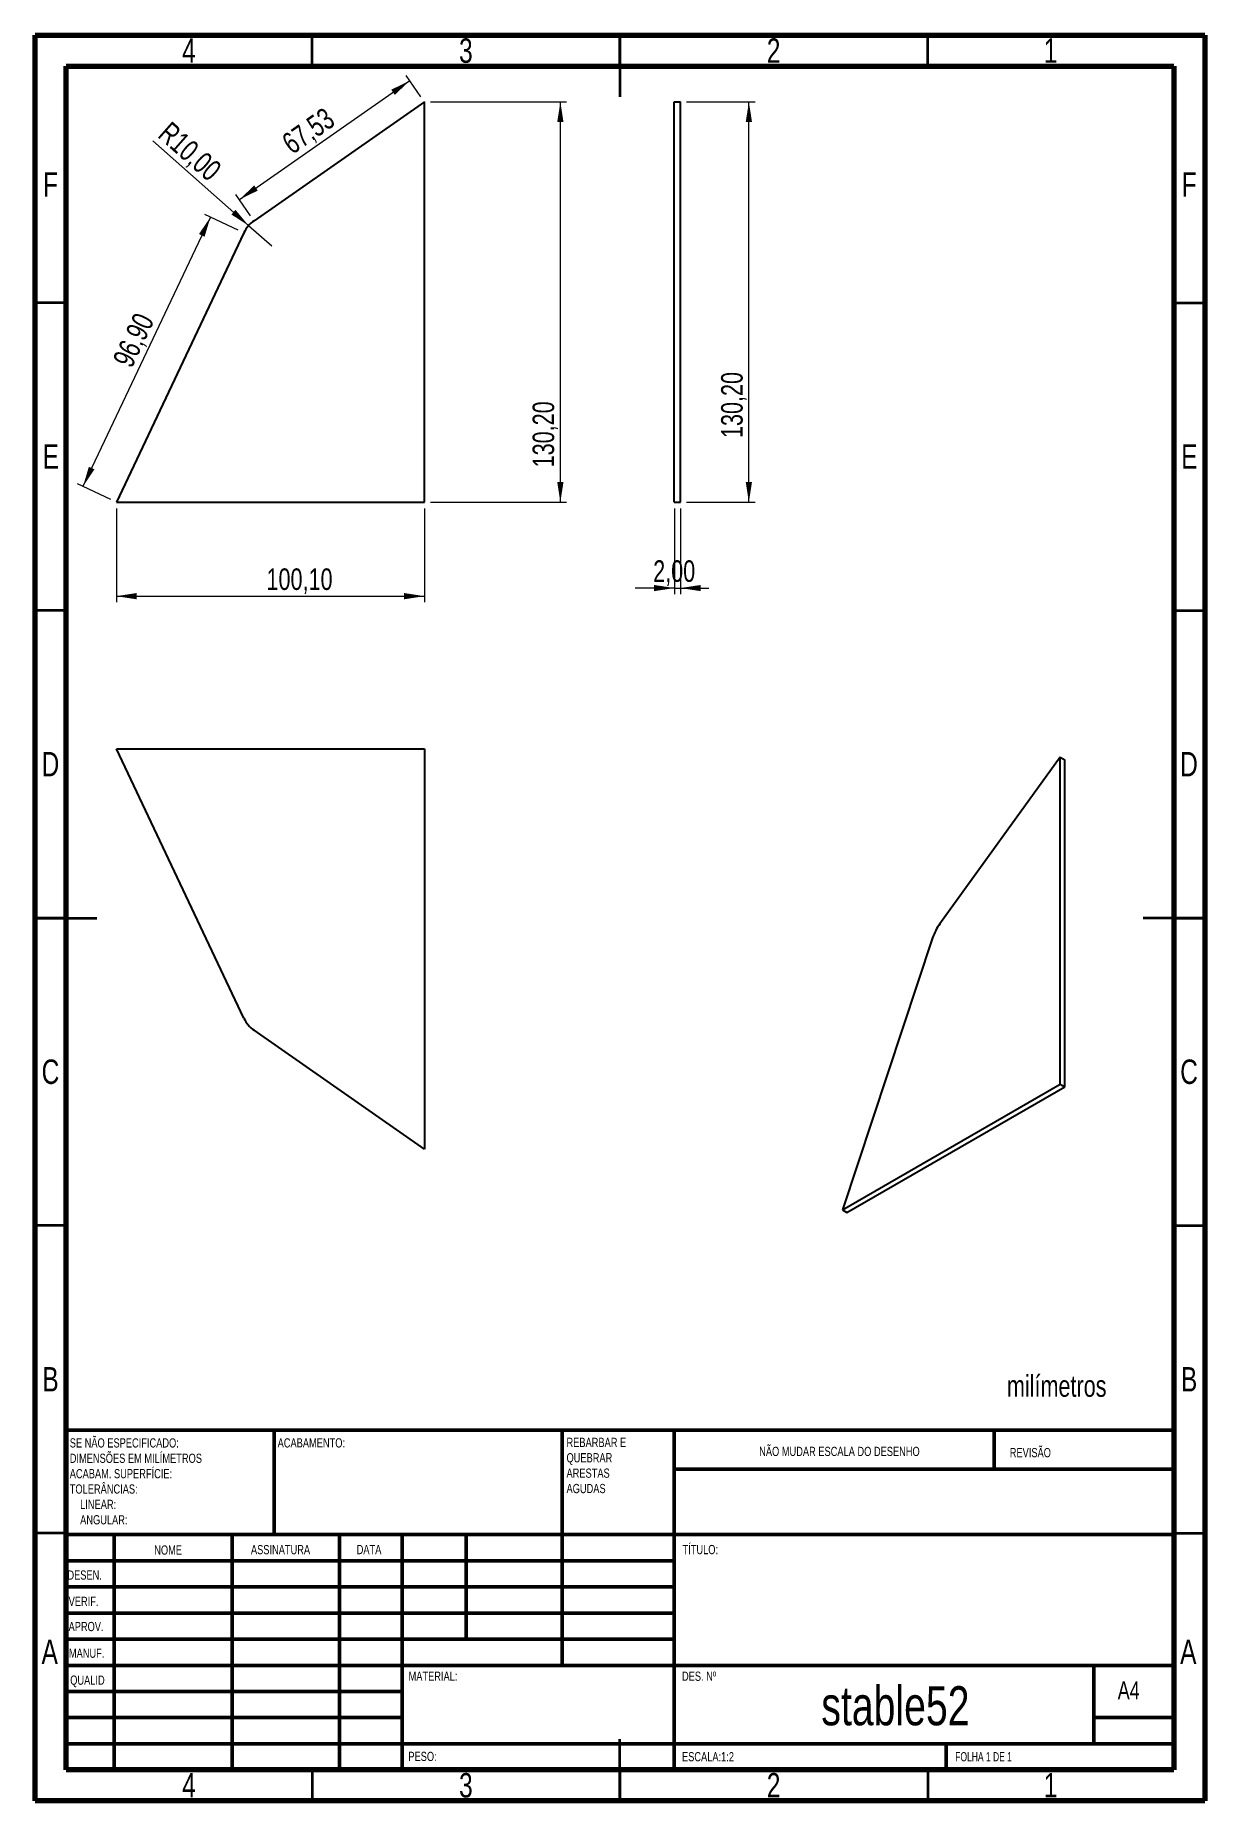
# Model space of a CAD drawing. Header units: millimetres. Extents: x 15 to 205, y 5 to 292.
import ezdxf

# ---------------------------------------------------------------- set-up
doc = ezdxf.new("R2010")
doc.units = ezdxf.units.MM
doc.styles.add('SLDTEXTSTYLE0', font='TXT', dxfattribs={"width": 0.75})
doc.styles.add('SLDTEXTSTYLE1', font='TXT', dxfattribs={"width": 0.6875})
doc.dimstyles.new('SLDDIMSTYLE0', dxfattribs={"dimtxt": 3.5, "dimasz": 3.302, "dimexe": 0, "dimexo": 0.0625, "dimgap": 0.875, "dimtad": 1, "dimlfac": 2, "dimrnd": 1e-09, "dimzin": 12, "dimdsep": 46, "dimtxsty": 'SLDTEXTSTYLE0', "dimsah": 1, "dimcen": 0.09, "dimadec": 0, "dimazin": 3, "dimtfac": 1, "dimtofl": 0, "dimtmove": 0, "dimatfit": 3, "dimfxl": 0, "dimfrac": 2, "dimtolj": 1, "dimtzin": 12, "dimarcsym": 0})
doc.dimstyles.new('SLDDIMSTYLE1', dxfattribs={"dimtxt": 3.5, "dimasz": 3.302, "dimexe": 0, "dimexo": 0.0625, "dimgap": 0.875, "dimtad": 1, "dimlfac": 2, "dimrnd": 1e-09, "dimzin": 12, "dimdsep": 46, "dimtxsty": 'SLDTEXTSTYLE0', "dimsah": 1, "dimcen": 0, "dimadec": 0, "dimazin": 3, "dimtfac": 1, "dimtofl": 0, "dimtmove": 0, "dimatfit": 3, "dimfxl": 0, "dimfrac": 2, "dimtolj": 1, "dimtzin": 12, "dimarcsym": 0})
doc.dimstyles.new('SLDDIMSTYLE2', dxfattribs={"dimtxt": 3.5, "dimasz": 3.302, "dimexe": 0, "dimexo": 0.0625, "dimgap": 0.875, "dimtad": 1, "dimlfac": 2, "dimrnd": 1e-09, "dimzin": 12, "dimdsep": 46, "dimtxsty": 'SLDTEXTSTYLE0', "dimsah": 1, "dimcen": 0.09, "dimadec": 0, "dimazin": 3, "dimtfac": 1, "dimtmove": 0, "dimatfit": 0, "dimfxl": 0, "dimfrac": 2, "dimtolj": 1, "dimtzin": 12, "dimarcsym": 0})

# ---------------------------------------------------------------- blocks, each defined once
blk = doc.blocks.new('SW_NOTE_0')
at = {"color": 0, "linetype": 'Continuous', "lineweight": 0, "char_height": 1.5, "attachment_point": 1, "style": 'SLDTEXTSTYLE0'}
for s, insert in [('SE NÃO ESPECIFICADO:', (0, 1.93)), ('ACABAM. SUPERFÍCIE:', (0, -3.07)), ('DIMENSÕES EM MILÍMETROS', (0, -0.57)), ('TOLERÂNCIAS:', (0, -5.57)), ('LINEAR:', (1.69, -8.07)), ('ANGULAR:', (1.69, -10.57))]:
    blk.add_mtext(s, dxfattribs=dict(at, insert=insert))
blk = doc.blocks.new('SW_NOTE_0_1')
at = {"color": 0, "linetype": 'Continuous', "lineweight": 0, "char_height": 1.5, "attachment_point": 1, "style": 'SLDTEXTSTYLE0'}
for s, insert in [('REBARBAR E', (0, 1.93)), ('QUEBRAR', (0, -0.57)), ('ARESTAS', (0, -3.07)), ('AGUDAS', (0, -5.57))]:
    blk.add_mtext(s, dxfattribs=dict(at, insert=insert))
blk = doc.blocks.new('_D')
at = {"color": 7, "linetype": 'Continuous', "lineweight": 0}
for p, q in [((79.22, 281.19), (101.31, 281.19)), ((100.31, 216.09), (100.31, 281.19)), ((79.22, 216.09), (101.31, 216.09))]:
    blk.add_line(p, q, dxfattribs=at)
at = {"color": 7, "linetype": 'Continuous', "lineweight": 18}
for points in [[(100.31, 281.19), (99.8, 277.89), (100.82, 277.89)], [(100.31, 216.09), (100.82, 219.39), (99.8, 219.39)]]:
    blk.add_solid(points, dxfattribs=at)
at = {"color": 7, "linetype": 'Continuous', "lineweight": 18, "insert": (95.8, 221.76), "char_height": 3.5, "attachment_point": 1, "rotation": 90, "style": 'SLDTEXTSTYLE0'}
blk.add_mtext('130,20', dxfattribs=at)
blk = doc.blocks.new('_D_1')
at = {"color": 7, "linetype": 'Continuous', "lineweight": 0}
for p, q in [((28.17, 215.09), (28.17, 199.82)), ((78.22, 215.09), (78.22, 199.82)), ((28.17, 200.82), (78.22, 200.82))]:
    blk.add_line(p, q, dxfattribs=at)
at = {"color": 7, "linetype": 'Continuous', "lineweight": 18}
for points in [[(28.17, 200.82), (31.47, 200.31), (31.47, 201.33)], [(78.22, 200.82), (74.92, 201.33), (74.92, 200.31)]]:
    blk.add_solid(points, dxfattribs=at)
at = {"color": 7, "linetype": 'Continuous', "lineweight": 18, "insert": (52.56, 205.33), "char_height": 3.5, "attachment_point": 1, "style": 'SLDTEXTSTYLE0'}
blk.add_mtext('100,10', dxfattribs=at)
blk = doc.blocks.new('_D_2')
at = {"color": 7, "linetype": 'Continuous', "lineweight": 0}
for q in [(34.08, 274.83), (53.41, 257.75)]:
    blk.add_line((49.66, 261.06), q, dxfattribs=at)
at = {"color": 7, "linetype": 'Continuous', "lineweight": 18}
blk.add_solid([(49.66, 261.06), (47.52, 263.63), (46.85, 262.87)], dxfattribs=at)
at = {"color": 7, "linetype": 'Continuous', "lineweight": 18, "insert": (37.04, 278.19), "char_height": 3.5, "attachment_point": 1, "rotation": 318.5437, "style": 'SLDTEXTSTYLE0'}
blk.add_mtext('R10,00', dxfattribs=at)
blk = doc.blocks.new('_D_3')
at = {"color": 7, "linetype": 'Continuous', "lineweight": 0}
for p, q in [((75.83, 284.62), (48.15, 265.28)), ((77.65, 282.01), (75.25, 285.44)), ((49.97, 262.67), (47.57, 266.1))]:
    blk.add_line(p, q, dxfattribs=at)
at = {"color": 7, "linetype": 'Continuous', "lineweight": 18}
for points in [[(75.83, 284.62), (72.83, 283.15), (73.41, 282.31)], [(48.15, 265.28), (51.14, 266.76), (50.56, 267.59)]]:
    blk.add_solid(points, dxfattribs=at)
at = {"color": 7, "linetype": 'Continuous', "lineweight": 18, "insert": (54.74, 275.4), "char_height": 3.5, "attachment_point": 1, "rotation": 34.942, "style": 'SLDTEXTSTYLE0'}
blk.add_mtext('67,53', dxfattribs=at)
blk = doc.blocks.new('_D_4')
at = {"color": 7, "linetype": 'Continuous', "lineweight": 0}
for p, q in [((43.46, 262.46), (22.74, 218.66)), ((47.98, 260.32), (42.55, 262.89)), ((27.27, 216.52), (21.84, 219.09))]:
    blk.add_line(p, q, dxfattribs=at)
at = {"color": 7, "linetype": 'Continuous', "lineweight": 18}
for points in [[(43.46, 262.46), (41.59, 259.69), (42.5, 259.26)], [(22.74, 218.66), (24.61, 221.43), (23.7, 221.86)]]:
    blk.add_solid(points, dxfattribs=at)
at = {"color": 7, "linetype": 'Continuous', "lineweight": 18, "insert": (27.48, 239.23), "char_height": 3.5, "attachment_point": 1, "rotation": 64.6887, "style": 'SLDTEXTSTYLE0'}
blk.add_mtext('96,90', dxfattribs=at)
blk = doc.blocks.new('_D_5')
at = {"color": 7, "linetype": 'Continuous', "lineweight": 0}
for p, q in [((118.83, 215.09), (118.83, 201.14)), ((119.83, 215.09), (119.83, 201.14)), ((118.83, 202.14), (112.48, 202.14)), ((118.83, 202.14), (119.83, 202.14)), ((119.83, 202.14), (124.44, 202.14))]:
    blk.add_line(p, q, dxfattribs=at)
at = {"color": 7, "linetype": 'Continuous', "lineweight": 18}
for points in [[(118.83, 202.14), (115.53, 202.64), (115.53, 201.63)], [(119.83, 202.14), (123.13, 201.63), (123.13, 202.64)]]:
    blk.add_solid(points, dxfattribs=at)
at = {"color": 7, "linetype": 'Continuous', "lineweight": 18, "insert": (115.39, 206.65), "char_height": 3.5, "attachment_point": 1, "style": 'SLDTEXTSTYLE0'}
blk.add_mtext('2,00', dxfattribs=at)
blk = doc.blocks.new('_D_6')
at = {"color": 7, "linetype": 'Continuous', "lineweight": 0}
for p, q in [((120.83, 281.19), (131.94, 281.19)), ((130.94, 216.09), (130.94, 281.19)), ((120.83, 216.09), (131.94, 216.09))]:
    blk.add_line(p, q, dxfattribs=at)
at = {"color": 7, "linetype": 'Continuous', "lineweight": 18}
for points in [[(130.94, 281.19), (130.43, 277.89), (131.45, 277.89)], [(130.94, 216.09), (131.45, 219.39), (130.43, 219.39)]]:
    blk.add_solid(points, dxfattribs=at)
at = {"color": 7, "linetype": 'Continuous', "lineweight": 18, "insert": (126.43, 226.53), "char_height": 3.5, "attachment_point": 1, "rotation": 90, "style": 'SLDTEXTSTYLE0'}
blk.add_mtext('130,20', dxfattribs=at)

msp = doc.modelspace()

# ---------------------------------------------------------------- linework, layer by layer
at = {"color": 7, "linetype": 'Continuous', "lineweight": 70}
for p, q in [((15, 5), (15, 292)), ((15, 292), (205, 292)), ((205, 292), (205, 5)), ((20, 10), (20, 287)), ((20, 287), (200, 287)), ((200, 287), (200, 10)), ((200, 10), (20, 10)), ((205, 5), (15, 5))]:
    msp.add_line(p, q, dxfattribs=at)
at = {"color": 7, "linetype": 'Continuous', "lineweight": 35}
for p, q in [((60, 287), (60, 292)), ((110, 292), (110, 282)), ((110, 287), (110, 292)), ((160, 287), (160, 292)), ((20, 248.5), (15, 248.5)), ((200, 248.5), (205, 248.5)), ((20, 198.5), (15, 198.5)), ((200, 198.5), (205, 198.5)), ((15, 148.5), (25, 148.5)), ((20, 148.5), (15, 148.5)), ((205, 148.5), (195, 148.5)), ((200, 148.5), (205, 148.5)), ((20, 98.5), (15, 98.5)), ((200, 98.5), (205, 98.5)), ((20, 48.5), (15, 48.5)), ((200, 48.5), (205, 48.5)), ((110, 5), (110, 15)), ((60, 10), (60, 5)), ((110, 10), (110, 5)), ((160, 10), (160, 5))]:
    msp.add_line(p, q, dxfattribs=at)
at = {"color": 7, "linetype": 'Continuous', "lineweight": 25}
for p, q in [((78.2229, 281.1902), (50.5437, 261.8508)), ((78.2229, 216.0902), (78.2229, 281.1902)), ((118.8282, 216.0902), (118.8282, 281.1902)), ((118.8282, 281.1902), (119.8282, 281.1902)), ((119.8282, 216.0902), (119.8282, 281.1902)), ((48.8874, 259.8898), (28.1729, 216.0902)), ((28.1729, 216.0902), (78.2229, 216.0902)), ((118.8282, 216.0902), (119.8282, 216.0902)), ((28.1729, 176.0115), (78.2229, 176.0115)), ((48.8874, 132.2119), (28.1729, 176.0115)), ((78.2229, 176.0115), (78.2229, 110.9115)), ((181.5442, 174.6335), (161.972, 147.5433)), ((181.5442, 121.4767), (181.5442, 174.6335)), ((181.5442, 174.6335), (182.2513, 174.2253)), ((182.2513, 121.0685), (182.2513, 174.2253)), ((160.8009, 145.266), (146.1535, 101.0461)), ((78.2229, 110.9115), (50.5437, 130.2509)), ((146.1535, 101.0461), (181.5442, 121.4767)), ((146.8606, 100.6379), (182.2513, 121.0685)), ((181.5442, 121.4767), (182.2513, 121.0685)), ((146.1535, 101.0461), (146.8606, 100.6379))]:
    msp.add_line(p, q, dxfattribs=at)
at = {"color": 7, "linetype": 'Continuous', "lineweight": 50}
for p, q in [((20, 65.25), (200, 65.25)), ((20, 65.25), (20, 10)), ((53.8, 48.25), (53.8, 65.25)), ((100.6, 65.25), (100.6, 27)), ((118.8, 65.25), (118.8, 10)), ((170.8, 58.875), (170.8, 65.25)), ((200, 58.875), (118.8, 58.875)), ((200, 48.25), (20, 48.25)), ((27.8, 48.25), (27.8, 10)), ((46.991, 48.25), (46.991, 10)), ((64.3989, 48.25), (64.3989, 10)), ((74.6, 10), (74.6, 48.25)), ((85, 31.25), (85, 48.25)), ((118.8, 44), (20, 44)), ((118.8, 39.75), (20, 39.75)), ((118.8, 35.5), (20, 35.5)), ((118.8, 31.25), (20, 31.25)), ((74.6, 27), (20, 27)), ((74.6, 27), (200, 27)), ((187, 14.25), (187, 27)), ((74.6, 22.7499), (20, 22.7499)), ((74.6, 18.5), (20, 18.5)), ((200, 18.5), (187, 18.5)), ((20, 14.25), (200, 14.25)), ((163, 10), (163, 14.25))]:
    msp.add_line(p, q, dxfattribs=at)
at = {"color": 7, "linetype": 'Continuous', "lineweight": 25}
for centre, radius, start, end in [((53.4074, 257.7521), 5, 124.941965, 154.688711), ((168.8477, 142.5676), 8.4872, 144.107684, 161.461605), ((53.4074, 134.3496), 5, 205.311289, 235.058035)]:
    msp.add_arc(centre, radius, start, end, dxfattribs=at)

# ---------------------------------------------------------------- block references
at = {"color": 7, "linetype": 'Continuous', "lineweight": 0}
for name, p in [('SW_NOTE_0', (20.5937, 61.9874)), ('SW_NOTE_0_1', (101.3092, 62.0695))]:
    msp.add_blockref(name, p, dxfattribs=at)

# ---------------------------------------------------------------- texts
for s, insert, char_height, attachment_point, style in [('4', (39.96, 291.4948), 3.9687, 2, 'SLDTEXTSTYLE0'), ('3', (84.96, 291.4948), 3.9687, 2, 'SLDTEXTSTYLE0'), ('2', (134.96, 291.4948), 3.9687, 2, 'SLDTEXTSTYLE0'), ('1', (179.96, 291.4948), 3.9687, 2, 'SLDTEXTSTYLE0'), ('F', (17.4577, 269.7448), 3.9687, 2, 'SLDTEXTSTYLE0'), ('F', (202.4577, 269.7448), 3.9687, 2, 'SLDTEXTSTYLE0'), ('E', (17.5078, 225.4948), 3.9687, 2, 'SLDTEXTSTYLE0'), ('E', (202.5078, 225.4948), 3.9687, 2, 'SLDTEXTSTYLE0'), ('D', (17.4527, 175.4948), 3.9687, 2, 'SLDTEXTSTYLE0'), ('D', (202.4527, 175.4948), 3.9687, 2, 'SLDTEXTSTYLE0'), ('C', (17.4587, 125.4948), 3.9687, 2, 'SLDTEXTSTYLE0'), ('C', (202.4587, 125.4948), 3.9687, 2, 'SLDTEXTSTYLE0'), ('B', (17.4706, 75.4948), 3.9687, 2, 'SLDTEXTSTYLE0'), ('B', (202.4706, 75.4948), 3.9687, 2, 'SLDTEXTSTYLE0'), ('milímetros', (172.8623, 74.1681), 3.5, 1, 'SLDTEXTSTYLE0'), ('ACABAMENTO:', (54.3713, 63.9193), 1.5, 1, 'SLDTEXTSTYLE0'), ('NÃO MUDAR ESCALA DO DESENHO', (132.6146, 62.533), 1.5, 1, 'SLDTEXTSTYLE0'), ('REVISÃO', (173.3276, 62.3349), 1.5, 1, 'SLDTEXTSTYLE0'), ('NOME', (34.3222, 46.5015), 1.5, 1, 'SLDTEXTSTYLE0'), ('ASSINATURA', (50.0336, 46.5618), 1.5, 1, 'SLDTEXTSTYLE0'), ('DATA', (67.2147, 46.5762), 1.5, 1, 'SLDTEXTSTYLE0'), ('TÍTULO:', (120.1632, 46.5762), 1.5, 1, 'SLDTEXTSTYLE0'), ('DESEN.', (20.2121, 42.4297), 1.5, 1, 'SLDTEXTSTYLE0'), ('VERIF.', (20.4105, 38.1544), 1.5, 1, 'SLDTEXTSTYLE0'), ('APROV.', (20.4017, 34.0643), 1.5, 1, 'SLDTEXTSTYLE0'), ('A', (17.3397, 31.1928), 3.9687, 2, 'SLDTEXTSTYLE0'), ('MANUF.', (20.4552, 29.7337), 1.5, 1, 'SLDTEXTSTYLE0'), ('A', (202.3397, 31.1928), 3.9687, 2, 'SLDTEXTSTYLE0'), ('MATERIAL:', (75.6459, 25.9861), 1.5, 1, 'SLDTEXTSTYLE0'), ('DES. Nº', (120.074, 25.9861), 1.5, 1, 'SLDTEXTSTYLE0'), ('QUALID', (20.669, 25.3496), 1.5, 1, 'SLDTEXTSTYLE0'), ('stable52', (154.7512, 23.6069), 6.35, 2, 'SLDTEXTSTYLE0'), ('A4', (190.8712, 24.4064), 2.91042, 1, 'SLDTEXTSTYLE0'), ('PESO:', (75.6178, 12.9493), 1.4986, 1, 'SLDTEXTSTYLE0'), ('ESCALA:1:2', (120.074, 12.9001), 1.5, 1, 'SLDTEXTSTYLE0'), ('FOLHA 1 DE 1', (164.4783, 12.9001), 1.5, 1, 'SLDTEXTSTYLE1'), ('4', (39.96, 9.4948), 3.9687, 2, 'SLDTEXTSTYLE0'), ('3', (84.96, 9.4948), 3.9687, 2, 'SLDTEXTSTYLE0'), ('2', (134.96, 9.4948), 3.9687, 2, 'SLDTEXTSTYLE0'), ('1', (179.96, 9.4948), 3.9687, 2, 'SLDTEXTSTYLE0')]:
    msp.add_mtext(s, dxfattribs=dict(at, insert=insert, char_height=char_height, attachment_point=attachment_point, style=style))

# ---------------------------------------------------------------- dimensions: what is measured, and where the dimension line sits
at = {"color": 7, "linetype": 'Continuous', "lineweight": 18}
for base, p1, p2, angle, picture, middle in [((48.1462, 265.2821), (78.2229, 281.1902), (50.5437, 261.8508), 34.941965, '_D_3', (62.0985, 275.0305)), ((100.3096, 281.1902), (78.2229, 216.0902), (78.2229, 281.1902), 90, '_D', (100.3096, 228.868)), ((130.9399, 281.1902), (119.8282, 216.0902), (119.8282, 281.1902), 90, '_D_6', (130.9399, 233.6452)), ((22.7426, 218.6584), (48.8874, 259.8898), (28.1729, 216.0902), 64.688711, '_D_4', (34.0476, 242.5621))]:
    dim = msp.add_linear_dim(base=base, p1=p1, p2=p2, angle=angle, dimstyle='SLDDIMSTYLE0', dxfattribs=at)
    dim.commit()
    dim.dimension.update_dxf_attribs({"geometry": picture, "text_midpoint": middle, "dimtype": 160})
dim = msp.add_radius_dim(center=(53.4074, 257.7521), mpoint=(49.6601, 261.0624), dimstyle='SLDDIMSTYLE1', dxfattribs=at)
dim.commit()
dim.dimension.update_dxf_attribs({"geometry": '_D_2', "text_midpoint": (39.3486, 270.1713), "dimtype": 164})
for base, p1, p2, dimstyle, picture, middle in [((78.2229, 200.8171), (28.1729, 216.0902), (78.2229, 216.0902), 'SLDDIMSTYLE0', '_D_1', (59.6689, 200.8171)), ((119.8282, 202.1365), (118.8282, 216.0902), (119.8282, 216.0902), 'SLDDIMSTYLE2', '_D_5', (119.9182, 202.1365))]:
    dim = msp.add_linear_dim(base=base, p1=p1, p2=p2, dimstyle=dimstyle, dxfattribs=at)
    dim.commit()
    dim.dimension.update_dxf_attribs({"geometry": picture, "text_midpoint": middle, "dimtype": 160})

doc.saveas('drawing.dxf')
